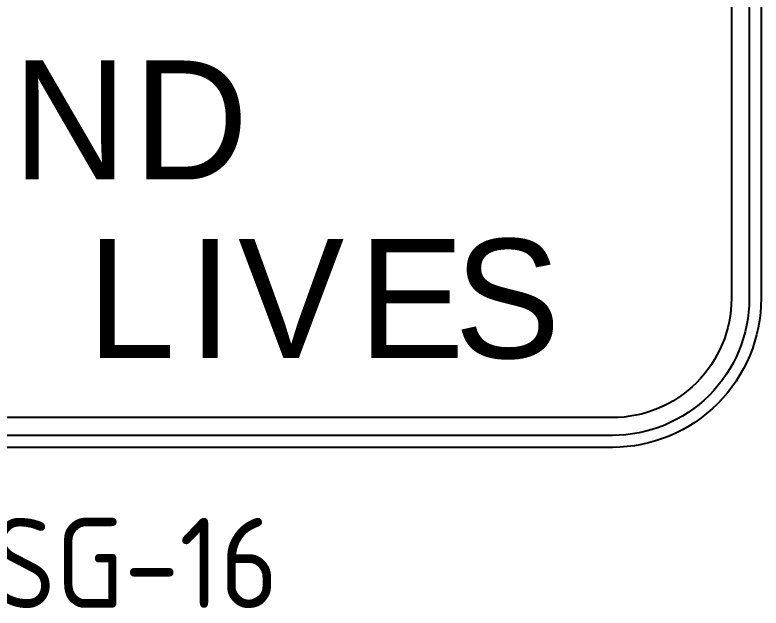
# Model space of a CAD drawing. Extents: x 172.7 to 212.3, y 196.6 to 230.7.
# Drawn here: x 191.65 to 212.35, y 196.59 to 213.04 of the extents above; entities that cross this region are included whole.
import ezdxf
from ezdxf.enums import TextEntityAlignment as Align

# ---------------------------------------------------------------- set-up
doc = ezdxf.new("R2010")
doc.units = 0
doc.header["$LTSCALE"] = 12
doc.header["$MEASUREMENT"] = 0
doc.layers.add('L18', color=4, linetype='CONTINUOUS')
doc.layers.add('T25', color=1, linetype='CONTINUOUS')
doc.styles.add('DSERIES', font='Dseries')
doc.styles.add('ISO', font='iso')

msp = doc.modelspace()

# ---------------------------------------------------------------- linework, layer by layer
at = {"layer": 'L18'}
for points in [[(172.748, 205.174), (172.748, 226.624, -0.414214), (176.873, 230.749), (208.223, 230.749, -0.414214), (212.348, 226.624), (212.348, 205.174, -0.414214), (208.223, 201.049), (176.873, 201.049, -0.414214)], [(173.078, 205.174), (173.078, 226.624, -0.414214), (176.873, 230.419), (208.223, 230.419, -0.414214), (212.018, 226.624), (212.018, 205.174, -0.414214), (208.223, 201.379), (176.873, 201.379, -0.414214)], [(173.573, 205.174), (173.573, 226.624, -0.414214), (176.873, 229.924), (208.223, 229.924, -0.414214), (211.523, 226.624), (211.523, 205.174, -0.414214), (208.223, 201.874), (176.873, 201.874, -0.414214)]]:
    msp.add_lwpolyline(points, format="xyb", close=True, dxfattribs=at)

# ---------------------------------------------------------------- texts
at = {"layer": 'L18', "style": 'DSERIES'}
for s, p in [('N', (191.582, 208.474)), ('D', (194.936, 208.474)), ('L', (193.646, 203.524)), ('I', (196.45, 203.524)), ('V', (197.839, 203.524)), ('E', (201.176, 203.524)), ('S', (203.839, 203.524))]:
    msp.add_text(s, height=3.3, dxfattribs=at).set_placement(p)
at = {"layer": 'T25', "style": 'ISO'}
msp.add_text('MR-SG-16', height=2.5, dxfattribs=at).set_placement((192.191, 196.594), align=Align.CENTER)

doc.saveas('drawing.dxf')
